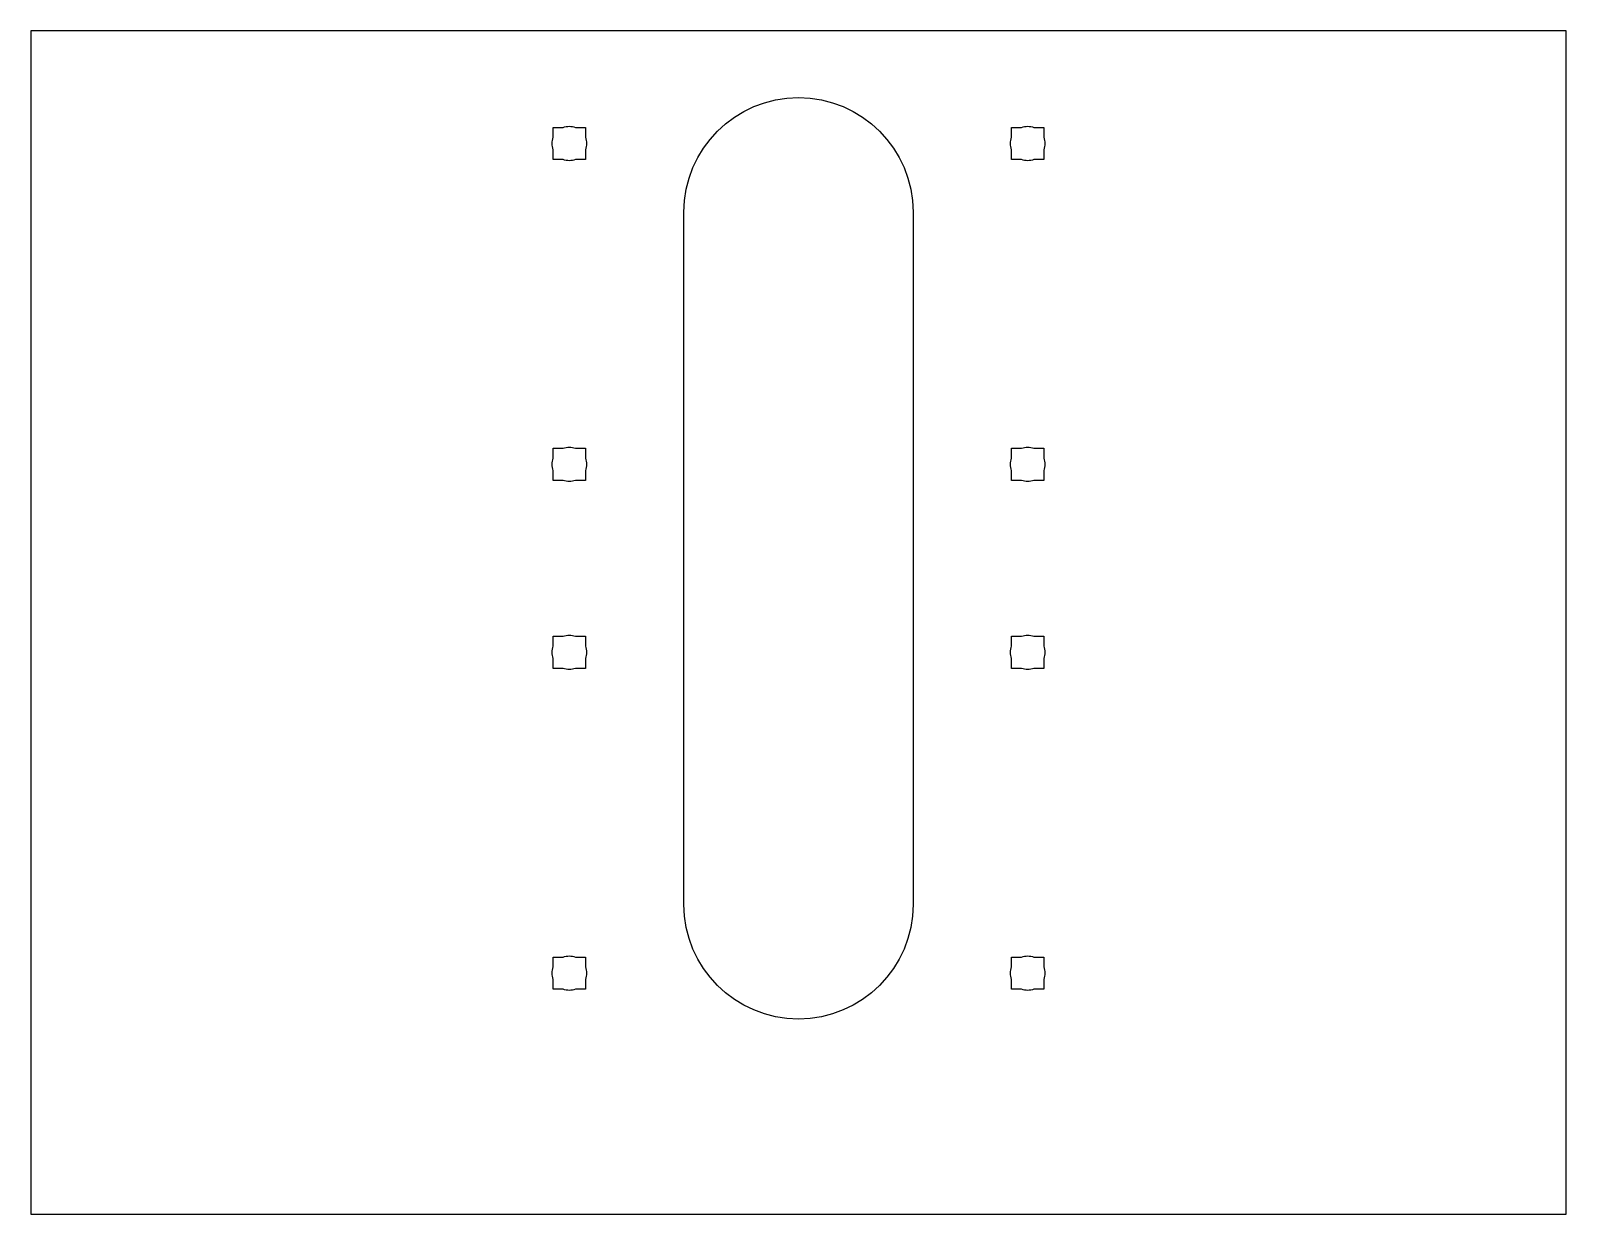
# Model space of a CAD drawing. Header units: millimetres. Extents: x -168 to 168, y -199 to 60.
import ezdxf

# ---------------------------------------------------------------- set-up
doc = ezdxf.new("R2010")
doc.units = ezdxf.units.MM

msp = doc.modelspace()

# ---------------------------------------------------------------- linework, layer by layer
msp.add_lwpolyline([(-167.5, 59.6), (-167.5, -198.6), (167.5, -198.6), (167.5, 59.6)], close=True)
for points in [[(25, -131, -1), (-25, -131), (-25, 20, -1), (25, 20)], [(-53.5, 36.35), (-53.5, 38.5), (-51.35, 38.5, -0.185695), (-48.65, 38.5), (-46.5, 38.5), (-46.5, 36.35, -0.185695), (-46.5, 33.65), (-46.5, 31.5), (-48.65, 31.5, -0.185695), (-51.35, 31.5), (-53.5, 31.5), (-53.5, 33.65, -0.185695)], [(53.5, 38.5), (53.5, 36.35, -0.185695), (53.5, 33.65), (53.5, 31.5), (51.35, 31.5, -0.185695), (48.65, 31.5), (46.5, 31.5), (46.5, 33.65, -0.185695), (46.5, 36.35), (46.5, 38.5), (48.65, 38.5, -0.185695), (51.35, 38.5)], [(-53.5, -33.65), (-53.5, -31.5), (-51.35, -31.5, -0.185695), (-48.65, -31.5), (-46.5, -31.5), (-46.5, -33.65, -0.185695), (-46.5, -36.35), (-46.5, -38.5), (-48.65, -38.5, -0.185695), (-51.35, -38.5), (-53.5, -38.5), (-53.5, -36.35, -0.185695)], [(46.5, -33.65), (46.5, -31.5), (48.65, -31.5, -0.185695), (51.35, -31.5), (53.5, -31.5), (53.5, -33.65, -0.185695), (53.5, -36.35), (53.5, -38.5), (51.35, -38.5, -0.185695), (48.65, -38.5), (46.5, -38.5), (46.5, -36.35, -0.185695)], [(-51.35, -79.5), (-53.5, -79.5), (-53.5, -77.35, -0.185695), (-53.5, -74.65), (-53.5, -72.5), (-51.35, -72.5, -0.185695), (-48.65, -72.5), (-46.5, -72.5), (-46.5, -74.65, -0.185695), (-46.5, -77.35), (-46.5, -79.5), (-48.65, -79.5, -0.185695)], [(46.5, -72.5), (48.65, -72.5, -0.185695), (51.35, -72.5), (53.5, -72.5), (53.5, -74.65, -0.185695), (53.5, -77.35), (53.5, -79.5), (51.35, -79.5, -0.185695), (48.65, -79.5), (46.5, -79.5), (46.5, -77.35, -0.185695), (46.5, -74.65)], [(-51.35, -149.5), (-53.5, -149.5), (-53.5, -147.35, -0.185695), (-53.5, -144.65), (-53.5, -142.5), (-51.35, -142.5, -0.185695), (-48.65, -142.5), (-46.5, -142.5), (-46.5, -144.65, -0.185695), (-46.5, -147.35), (-46.5, -149.5), (-48.65, -149.5, -0.185695)], [(48.65, -149.5), (46.5, -149.5), (46.5, -147.35, -0.185695), (46.5, -144.65), (46.5, -142.5), (48.65, -142.5, -0.185695), (51.35, -142.5), (53.5, -142.5), (53.5, -144.65, -0.185695), (53.5, -147.35), (53.5, -149.5), (51.35, -149.5, -0.185695)]]:
    msp.add_lwpolyline(points, format="xyb", close=True)

doc.saveas('drawing.dxf')
